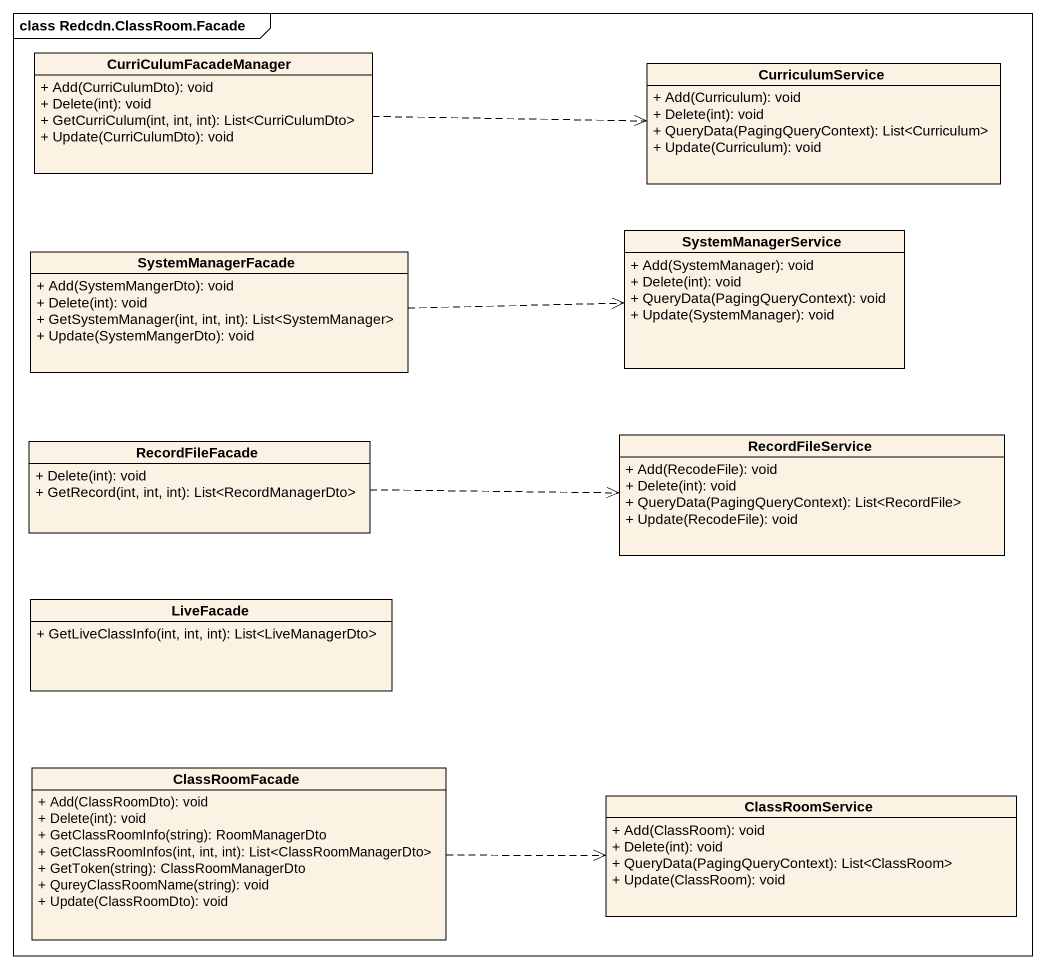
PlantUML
@startuml
mainframe class Redcdn.ClassRoom.Facade
hide circle
hide empty members
skinparam classAttributeIconSize 0
class CurriCulumFacadeManager {
  + Add(CurriCulumDto): void
  + Delete(int): void
  + GetCurriCulum(int, int, int): List<CurriCulumDto>
  + Update(CurriCulumDto): void
}
class CurriculumService {
  + Add(Curriculum): void
  + Delete(int): void
  + QueryData(PagingQueryContext): List<Curriculum>
  + Update(Curriculum): void
}
class SystemManagerService {
  + Add(SystemManager): void
  + Delete(int): void
  + QueryData(PagingQueryContext): void
  + Update(SystemManager): void
}
class SystemManagerFacade {
  + Add(SystemMangerDto): void
  + Delete(int): void
  + GetSystemManager(int, int, int): List<SystemManager>
  + Update(SystemMangerDto): void
}
class RecordFileFacade {
  + Delete(int): void
  + GetRecord(int, int, int): List<RecordManagerDto>
}
class RecordFileService {
  + Add(RecodeFile): void
  + Delete(int): void
  + QueryData(PagingQueryContext): List<RecordFile>
  + Update(RecodeFile): void
}
class LiveFacade {
  + GetLiveClassInfo(int, int, int): List<LiveManagerDto>
}
class ClassRoomFacade {
  + Add(ClassRoomDto): void
  + Delete(int): void
  + GetClassRoomInfo(string): RoomManagerDto
  + GetClassRoomInfos(int, int, int): List<ClassRoomManagerDto>
  + GetToken(string): ClassRoomManagerDto
  + QureyClassRoomName(string): void
  + Update(ClassRoomDto): void
}
class ClassRoomService {
  + Add(ClassRoom): void
  + Delete(int): void
  + QueryData(PagingQueryContext): List<ClassRoom>
  + Update(ClassRoom): void
}
CurriCulumFacadeManager .right.> CurriculumService
SystemManagerFacade .right.> SystemManagerService
RecordFileFacade .right.> RecordFileService
ClassRoomFacade .right.> ClassRoomService
@enduml
